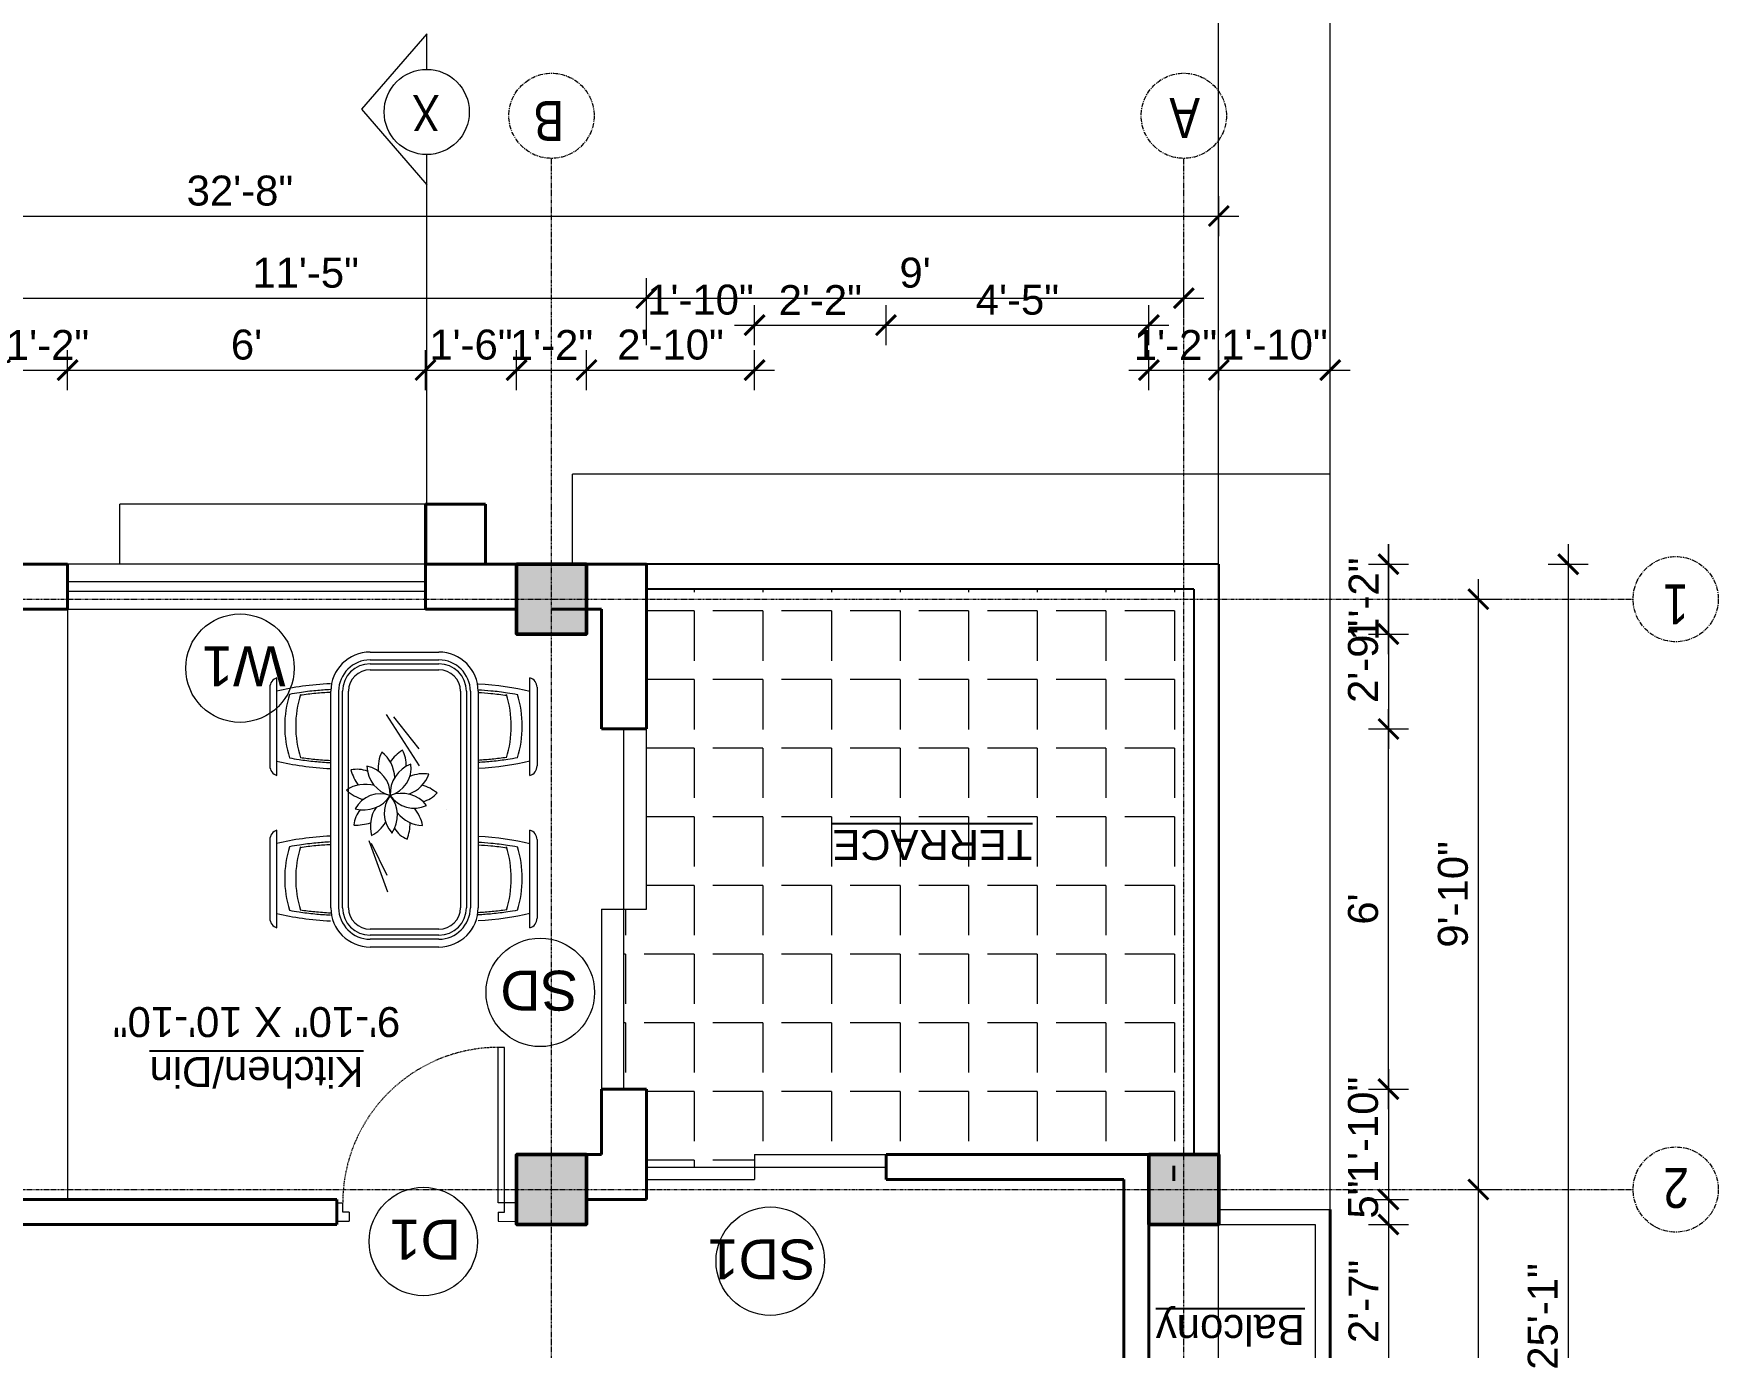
# Model space of a CAD drawing. Header units: inches. Extents: x 136316 to 155547, y -21384 to -17606.
# Drawn here: x 154136.1 to 154473.5, y -18415.9 to -18152.8 of the extents above; entities that cross this region are included whole.
import ezdxf

# ---------------------------------------------------------------- set-up
doc = ezdxf.new("R2010")
doc.units = ezdxf.units.IN
doc.header["$LTSCALE"] = 0.5
doc.header["$MEASUREMENT"] = 0
doc.header["$PDMODE"] = 66
doc.linetypes.add('CENTER', pattern=[2, 1.25, -0.25, 0.25, -0.25])
doc.linetypes.add('HIDDEN', pattern=[0.375, 0.25, -0.125])
for name, color, linetype, lineweight in [('Annotate-Lite.w', 177, 'Continuous', 9), ('Annotations-Bold.w', 177, 'Continuous', 13), ('C-COLUMN', 1, 'Continuous', 50), ('DIM 1-100', 4, 'Continuous', 13), ('Door-Window.w', 4, 'Continuous', 15), ('F-FURNITURE', 30, 'Continuous', 13), ('HACTH', 253, 'Continuous', 9), ('PARAPET', 50, 'Continuous', 13), ('TEXT', 220, 'Continuous', 9), ('wall', 1, 'Continuous', 40), ('wall light', 6, 'Continuous', 25), ('window', 4, 'Continuous', 13)]:
    doc.layers.add(name, color=color, linetype=linetype, lineweight=lineweight)
doc.styles.add('ARAIL', font='ARIALN.TTF')
doc.styles.add('arial.', font='arial.ttf')
doc.styles.add('gaurav', font='arial.ttf')
doc.styles.get("Standard").update_dxf_attribs({"font": 'arial.ttf'})
doc.dimstyles.new('1 by 96', dxfattribs={"dimtxt": 6, "dimasz": 4, "dimexe": 4, "dimexo": 4, "dimgap": 2, "dimtad": 1, "dimdec": 0, "dimzin": 0, "dimdsep": 46, "dimlunit": 4, "dimtxsty": 'Standard', "dimblk": 'ARCHTICK', "dimcen": 0, "dimdle": 4, "dimadec": 0, "dimazin": 0, "dimtfac": 1, "dimtdec": 0, "dimtix": 1, "dimtofl": 0, "dimtmove": 1, "dimatfit": 3, "dimldrblk": 'ARCHTICK', "dimfxl": 4, "dimfxlon": 1, "dimtolj": 1, "dimtzin": 0, "dimlwd": -1, "dimlwe": -1, "dimarcsym": 0})

# ---------------------------------------------------------------- blocks, each defined once
blk = doc.blocks.new('_ArchTick')
at = {"color": 0, "linetype": 'ByBlock', "const_width": 0.15}
blk.add_lwpolyline([(-0.5, -0.5), (0.5, 0.5)], dxfattribs=at)
blk = doc.blocks.new('*D794')
at = {"layer": 'Defpoints', "color": 0, "transparency": 16777216}
for p in [(154246.83, -18259.04), (154407.48, -18259.04), (154246.83, -18273.04)]:
    blk.add_point(p, dxfattribs=at)
at = {"layer": 'DIM 1-100', "color": 0, "transparency": 16777216}
for p, q in [((154407.48, -18277.04), (154407.48, -18255.04)), ((154403.48, -18259.04), (154411.48, -18259.04)), ((154403.48, -18273.04), (154411.48, -18273.04))]:
    blk.add_line(p, q, dxfattribs=at)
at = {"layer": 'DIM 1-100', "color": 0, "transparency": 16777216, "xscale": 4, "yscale": 4, "zscale": 4}
for p, rotation in [((154407.48, -18259.04), 90), ((154407.48, -18273.04), 270)]:
    blk.add_blockref('_ArchTick', p, dxfattribs=dict(at, rotation=rotation))
at = {"layer": 'DIM 1-100', "color": 0, "transparency": 16777216, "insert": (154402.51, -18266.04), "char_height": 6, "attachment_point": 5, "rotation": 90}
blk.add_mtext('\\A1;1\'-2"', dxfattribs=at)
blk = doc.blocks.new('*D795')
at = {"layer": 'Defpoints', "color": 0, "transparency": 16777216}
for p in [(154239.83, -18266.04), (154425.48, -18266.04), (154373.48, -18384.27)]:
    blk.add_point(p, dxfattribs=at)
at = {"layer": 'DIM 1-100', "color": 0, "transparency": 16777216}
for p, q in [((154425.48, -18388.27), (154425.48, -18262.04)), ((154421.48, -18266.04), (154429.48, -18266.04)), ((154421.48, -18384.27), (154429.48, -18384.27))]:
    blk.add_line(p, q, dxfattribs=at)
at = {"layer": 'DIM 1-100', "color": 0, "transparency": 16777216, "xscale": 4, "yscale": 4, "zscale": 4}
for p, rotation in [((154425.48, -18266.04), 90), ((154425.48, -18384.27), 270)]:
    blk.add_blockref('_ArchTick', p, dxfattribs=dict(at, rotation=rotation))
at = {"layer": 'DIM 1-100', "color": 0, "transparency": 16777216, "insert": (154420.41, -18325.16), "char_height": 6, "attachment_point": 5, "rotation": 90}
blk.add_mtext('\\A1;9\'-10"', dxfattribs=at)
blk = doc.blocks.new('*D796')
at = {"layer": 'Defpoints', "color": 0, "transparency": 16777216}
for p in [(154373.48, -18259.04), (154373.48, -18560.34), (154443.48, -18560.34)]:
    blk.add_point(p, dxfattribs=at)
at = {"layer": 'DIM 1-100', "color": 0, "transparency": 16777216}
for p, q in [((154443.48, -18255.04), (154443.48, -18564.34)), ((154439.48, -18259.04), (154447.48, -18259.04)), ((154439.48, -18560.34), (154447.48, -18560.34))]:
    blk.add_line(p, q, dxfattribs=at)
at = {"layer": 'DIM 1-100', "color": 0, "transparency": 16777216, "xscale": 4, "yscale": 4, "zscale": 4}
for p, rotation in [((154443.48, -18259.04), 90), ((154443.48, -18560.34), 270)]:
    blk.add_blockref('_ArchTick', p, dxfattribs=dict(at, rotation=rotation))
at = {"layer": 'DIM 1-100', "color": 0, "transparency": 16777216, "insert": (154438.41, -18409.69), "char_height": 6, "attachment_point": 5, "rotation": 90}
blk.add_mtext('\\A1;25\'-1"', dxfattribs=at)
blk = doc.blocks.new('*D797')
at = {"layer": 'Defpoints', "color": 0, "transparency": 16777216}
for p in [(154246.83, -18259.04), (154258.83, -18292.04), (154407.48, -18292.04)]:
    blk.add_point(p, dxfattribs=at)
at = {"layer": 'DIM 1-100', "color": 0, "transparency": 16777216}
for p, q in [((154407.48, -18255.04), (154407.48, -18296.04)), ((154403.48, -18259.04), (154411.48, -18259.04)), ((154403.48, -18292.04), (154411.48, -18292.04))]:
    blk.add_line(p, q, dxfattribs=at)
at = {"layer": 'DIM 1-100', "color": 0, "transparency": 16777216, "xscale": 4, "yscale": 4, "zscale": 4}
for p, rotation in [((154407.48, -18259.04), 90), ((154407.48, -18292.04), 270)]:
    blk.add_blockref('_ArchTick', p, dxfattribs=dict(at, rotation=rotation))
at = {"layer": 'DIM 1-100', "color": 0, "transparency": 16777216, "insert": (154402.41, -18278.49), "char_height": 6, "attachment_point": 5, "rotation": 90}
blk.add_mtext('\\A1;2\'-9"', dxfattribs=at)
blk = doc.blocks.new('*D798')
at = {"layer": 'Defpoints', "color": 0, "transparency": 16777216}
for p in [(154258.83, -18364.16), (154246.83, -18386.27), (154407.48, -18386.27)]:
    blk.add_point(p, dxfattribs=at)
at = {"layer": 'DIM 1-100', "color": 0, "transparency": 16777216}
for p, q in [((154407.48, -18360.16), (154407.48, -18390.27)), ((154403.48, -18364.16), (154411.48, -18364.16)), ((154403.48, -18386.27), (154411.48, -18386.27))]:
    blk.add_line(p, q, dxfattribs=at)
at = {"layer": 'DIM 1-100', "color": 0, "transparency": 16777216, "xscale": 4, "yscale": 4, "zscale": 4}
for p, rotation in [((154407.48, -18364.16), 90), ((154407.48, -18386.27), 270)]:
    blk.add_blockref('_ArchTick', p, dxfattribs=dict(at, rotation=rotation))
at = {"layer": 'DIM 1-100', "color": 0, "transparency": 16777216, "insert": (154402.41, -18372.34), "char_height": 6, "attachment_point": 5, "rotation": 90}
blk.add_mtext('\\A1;1\'-10"', dxfattribs=at)
blk = doc.blocks.new('*D847')
at = {"layer": 'Defpoints', "color": 0, "transparency": 16777216}
for p in [(154258.83, -18386.27), (154373.48, -18391.27), (154407.48, -18391.27)]:
    blk.add_point(p, dxfattribs=at)
at = {"layer": 'DIM 1-100', "color": 0, "transparency": 16777216}
for p, q in [((154407.48, -18382.27), (154407.48, -18395.27)), ((154403.48, -18386.27), (154411.48, -18386.27)), ((154403.48, -18391.27), (154411.48, -18391.27))]:
    blk.add_line(p, q, dxfattribs=at)
at = {"layer": 'DIM 1-100', "color": 0, "transparency": 16777216, "xscale": 4, "yscale": 4, "zscale": 4}
for p, rotation in [((154407.48, -18386.27), 90), ((154407.48, -18391.27), 270)]:
    blk.add_blockref('_ArchTick', p, dxfattribs=dict(at, rotation=rotation))
at = {"layer": 'DIM 1-100', "color": 0, "transparency": 16777216, "insert": (154402.43, -18386.27), "char_height": 6, "attachment_point": 5, "rotation": 90}
blk.add_mtext('\\A1;5"', dxfattribs=at)
blk = doc.blocks.new('*D848')
at = {"layer": 'Defpoints', "color": 0, "transparency": 16777216}
for p in [(154373.48, -18391.27), (154354.48, -18422.08), (154407.48, -18422.08)]:
    blk.add_point(p, dxfattribs=at)
at = {"layer": 'DIM 1-100', "color": 0, "transparency": 16777216}
for p, q in [((154407.48, -18387.27), (154407.48, -18426.08)), ((154403.48, -18391.27), (154411.48, -18391.27)), ((154403.48, -18422.08), (154411.48, -18422.08))]:
    blk.add_line(p, q, dxfattribs=at)
at = {"layer": 'DIM 1-100', "color": 0, "transparency": 16777216, "xscale": 4, "yscale": 4, "zscale": 4}
for p, rotation in [((154407.48, -18391.27), 90), ((154407.48, -18422.08), 270)]:
    blk.add_blockref('_ArchTick', p, dxfattribs=dict(at, rotation=rotation))
at = {"layer": 'DIM 1-100', "color": 0, "transparency": 16777216, "insert": (154402.47, -18406.68), "char_height": 6, "attachment_point": 5, "rotation": 90}
blk.add_mtext('\\A1;2\'-7"', dxfattribs=at)
blk = doc.blocks.new('*D852')
at = {"layer": 'Defpoints', "color": 0, "transparency": 16777216}
for p in [(154373.48, -18384.27), (154425.48, -18384.27), (154373.48, -18553.34)]:
    blk.add_point(p, dxfattribs=at)
at = {"layer": 'DIM 1-100', "color": 0, "transparency": 16777216}
for p, q in [((154425.48, -18557.34), (154425.48, -18380.27)), ((154421.48, -18384.27), (154429.48, -18384.27)), ((154421.48, -18553.34), (154429.48, -18553.34))]:
    blk.add_line(p, q, dxfattribs=at)
at = {"layer": 'DIM 1-100', "color": 0, "transparency": 16777216, "xscale": 4, "yscale": 4, "zscale": 4}
for p, rotation in [((154425.48, -18384.27), 90), ((154425.48, -18553.34), 270)]:
    blk.add_blockref('_ArchTick', p, dxfattribs=dict(at, rotation=rotation))
at = {"layer": 'DIM 1-100', "color": 0, "transparency": 16777216, "insert": (154420.47, -18468.81), "char_height": 6, "attachment_point": 5, "rotation": 90}
blk.add_mtext('\\A1;14\'-1"', dxfattribs=at)
blk = doc.blocks.new('*D859')
at = {"layer": 'Defpoints', "color": 0, "transparency": 16777216}
for p in [(154142.88, -18220.16), (154129.33, -18259.04), (154142.88, -18259.04)]:
    blk.add_point(p, dxfattribs=at)
at = {"layer": 'DIM 1-100', "color": 0, "transparency": 16777216}
for p, q in [((154129.33, -18224.16), (154129.33, -18216.16)), ((154142.88, -18224.16), (154142.88, -18216.16)), ((154125.33, -18220.16), (154146.88, -18220.16))]:
    blk.add_line(p, q, dxfattribs=at)
at = {"layer": 'DIM 1-100', "color": 0, "transparency": 16777216, "xscale": 4, "yscale": 4, "zscale": 4, "rotation": 180}
blk.add_blockref('_ArchTick', (154129.33, -18220.16), dxfattribs=at)
at = {"layer": 'DIM 1-100', "color": 0, "transparency": 16777216, "xscale": 4, "yscale": 4, "zscale": 4}
blk.add_blockref('_ArchTick', (154142.88, -18220.16), dxfattribs=at)
at = {"layer": 'DIM 1-100', "color": 0, "transparency": 16777216, "insert": (154138.88, -18215.15), "char_height": 6, "attachment_point": 5}
blk.add_mtext('\\A1;1\'-2"', dxfattribs=at)
blk = doc.blocks.new('*D860')
at = {"layer": 'Defpoints', "color": 0, "transparency": 16777216}
for p in [(154214.58, -18220.16), (154142.88, -18259.04), (154214.58, -18259.04)]:
    blk.add_point(p, dxfattribs=at)
at = {"layer": 'DIM 1-100', "color": 0, "transparency": 16777216}
for p, q in [((154142.88, -18224.16), (154142.88, -18216.16)), ((154214.58, -18224.16), (154214.58, -18216.16)), ((154138.88, -18220.16), (154218.58, -18220.16))]:
    blk.add_line(p, q, dxfattribs=at)
at = {"layer": 'DIM 1-100', "color": 0, "transparency": 16777216, "xscale": 4, "yscale": 4, "zscale": 4, "rotation": 180}
blk.add_blockref('_ArchTick', (154142.88, -18220.16), dxfattribs=at)
at = {"layer": 'DIM 1-100', "color": 0, "transparency": 16777216, "xscale": 4, "yscale": 4, "zscale": 4}
blk.add_blockref('_ArchTick', (154214.58, -18220.16), dxfattribs=at)
at = {"layer": 'DIM 1-100', "color": 0, "transparency": 16777216, "insert": (154178.73, -18215.1), "char_height": 6, "attachment_point": 5}
blk.add_mtext("\\A1;6'", dxfattribs=at)
blk = doc.blocks.new('*D861')
at = {"layer": 'Defpoints', "color": 0, "transparency": 16777216}
for p in [(154232.83, -18220.16), (154214.58, -18259.04), (154232.83, -18259.04)]:
    blk.add_point(p, dxfattribs=at)
at = {"layer": 'DIM 1-100', "color": 0, "transparency": 16777216}
for p, q in [((154214.58, -18224.16), (154214.58, -18216.16)), ((154232.83, -18224.16), (154232.83, -18216.16)), ((154210.58, -18220.16), (154236.83, -18220.16))]:
    blk.add_line(p, q, dxfattribs=at)
at = {"layer": 'DIM 1-100', "color": 0, "transparency": 16777216, "xscale": 4, "yscale": 4, "zscale": 4, "rotation": 180}
blk.add_blockref('_ArchTick', (154214.58, -18220.16), dxfattribs=at)
at = {"layer": 'DIM 1-100', "color": 0, "transparency": 16777216, "xscale": 4, "yscale": 4, "zscale": 4}
blk.add_blockref('_ArchTick', (154232.83, -18220.16), dxfattribs=at)
at = {"layer": 'DIM 1-100', "color": 0, "transparency": 16777216, "insert": (154223.7, -18215.1), "char_height": 6, "attachment_point": 5}
blk.add_mtext('\\A1;1\'-6"', dxfattribs=at)
blk = doc.blocks.new('*D862')
at = {"layer": 'Defpoints', "color": 0, "transparency": 16777216}
for p in [(154246.83, -18220.16), (154232.83, -18259.04), (154246.83, -18259.04)]:
    blk.add_point(p, dxfattribs=at)
at = {"layer": 'DIM 1-100', "color": 0, "transparency": 16777216}
for p, q in [((154232.83, -18224.16), (154232.83, -18216.16)), ((154246.83, -18224.16), (154246.83, -18216.16)), ((154228.83, -18220.16), (154250.83, -18220.16))]:
    blk.add_line(p, q, dxfattribs=at)
at = {"layer": 'DIM 1-100', "color": 0, "transparency": 16777216, "xscale": 4, "yscale": 4, "zscale": 4, "rotation": 180}
blk.add_blockref('_ArchTick', (154232.83, -18220.16), dxfattribs=at)
at = {"layer": 'DIM 1-100', "color": 0, "transparency": 16777216, "xscale": 4, "yscale": 4, "zscale": 4}
blk.add_blockref('_ArchTick', (154246.83, -18220.16), dxfattribs=at)
at = {"layer": 'DIM 1-100', "color": 0, "transparency": 16777216, "insert": (154239.83, -18215.15), "char_height": 6, "attachment_point": 5}
blk.add_mtext('\\A1;1\'-2"', dxfattribs=at)
blk = doc.blocks.new('*D863')
at = {"layer": 'Defpoints', "color": 0, "transparency": 16777216}
for p in [(154280.5, -18220.16), (154246.83, -18259.04), (154280.5, -18377.27)]:
    blk.add_point(p, dxfattribs=at)
at = {"layer": 'window', "color": 0, "transparency": 16777216}
for p, q in [((154246.83, -18224.16), (154246.83, -18216.16)), ((154280.5, -18224.16), (154280.5, -18216.16)), ((154242.83, -18220.16), (154284.5, -18220.16))]:
    blk.add_line(p, q, dxfattribs=at)
at = {"layer": 'window', "color": 0, "transparency": 16777216, "xscale": 4, "yscale": 4, "zscale": 4, "rotation": 180}
blk.add_blockref('_ArchTick', (154246.83, -18220.16), dxfattribs=at)
at = {"layer": 'window', "color": 0, "transparency": 16777216, "xscale": 4, "yscale": 4, "zscale": 4}
blk.add_blockref('_ArchTick', (154280.5, -18220.16), dxfattribs=at)
at = {"layer": 'window', "color": 0, "transparency": 16777216, "insert": (154263.67, -18215.1), "char_height": 6, "attachment_point": 5}
blk.add_mtext('\\A1;2\'-10"', dxfattribs=at)
blk = doc.blocks.new('*D864')
at = {"layer": 'Defpoints', "color": 0, "transparency": 16777216}
for p in [(154258.83, -18211.16), (154258.83, -18377.27), (154280.5, -18377.27)]:
    blk.add_point(p, dxfattribs=at)
at = {"layer": 'window', "color": 0, "transparency": 16777216}
for p, q in [((154258.83, -18215.16), (154258.83, -18207.16)), ((154280.5, -18215.16), (154280.5, -18207.16))]:
    blk.add_line(p, q, dxfattribs=at)
at = {"layer": 'window', "color": 0, "transparency": 16777216, "insert": (154269.67, -18206.1), "char_height": 6, "attachment_point": 5}
blk.add_mtext('\\A1;1\'-10"', dxfattribs=at)
blk = doc.blocks.new('*D865')
at = {"layer": 'Defpoints', "color": 0, "transparency": 16777216}
for p in [(154306.83, -18211.16), (154280.5, -18377.27), (154306.83, -18377.27)]:
    blk.add_point(p, dxfattribs=at)
at = {"layer": 'DIM 1-100', "color": 0, "transparency": 16777216}
for p, q in [((154280.5, -18215.16), (154280.5, -18207.16)), ((154306.83, -18215.16), (154306.83, -18207.16)), ((154276.5, -18211.16), (154310.83, -18211.16))]:
    blk.add_line(p, q, dxfattribs=at)
at = {"layer": 'DIM 1-100', "color": 0, "transparency": 16777216, "xscale": 4, "yscale": 4, "zscale": 4, "rotation": 180}
blk.add_blockref('_ArchTick', (154280.5, -18211.16), dxfattribs=at)
at = {"layer": 'DIM 1-100', "color": 0, "transparency": 16777216, "xscale": 4, "yscale": 4, "zscale": 4}
blk.add_blockref('_ArchTick', (154306.83, -18211.16), dxfattribs=at)
at = {"layer": 'DIM 1-100', "color": 0, "transparency": 16777216, "insert": (154293.67, -18206.15), "char_height": 6, "attachment_point": 5}
blk.add_mtext('\\A1;2\'-2"', dxfattribs=at)
blk = doc.blocks.new('*D866')
at = {"layer": 'Defpoints', "color": 0, "transparency": 16777216}
for p in [(154359.48, -18211.16), (154306.83, -18377.27), (154359.48, -18377.27)]:
    blk.add_point(p, dxfattribs=at)
at = {"layer": 'DIM 1-100', "color": 0, "transparency": 16777216}
for p, q in [((154306.83, -18215.16), (154306.83, -18207.16)), ((154359.48, -18215.16), (154359.48, -18207.16)), ((154302.83, -18211.16), (154363.48, -18211.16))]:
    blk.add_line(p, q, dxfattribs=at)
at = {"layer": 'DIM 1-100', "color": 0, "transparency": 16777216, "xscale": 4, "yscale": 4, "zscale": 4, "rotation": 180}
blk.add_blockref('_ArchTick', (154306.83, -18211.16), dxfattribs=at)
at = {"layer": 'DIM 1-100', "color": 0, "transparency": 16777216, "xscale": 4, "yscale": 4, "zscale": 4}
blk.add_blockref('_ArchTick', (154359.48, -18211.16), dxfattribs=at)
at = {"layer": 'DIM 1-100', "color": 0, "transparency": 16777216, "insert": (154333.15, -18206.11), "char_height": 6, "attachment_point": 5}
blk.add_mtext('\\A1;4\'-5"', dxfattribs=at)
blk = doc.blocks.new('*D867')
at = {"layer": 'Defpoints', "color": 0, "transparency": 16777216}
for p in [(154373.48, -18220.16), (154359.48, -18377.27), (154373.48, -18377.27)]:
    blk.add_point(p, dxfattribs=at)
at = {"layer": 'DIM 1-100', "color": 0, "transparency": 16777216}
for p, q in [((154359.48, -18224.16), (154359.48, -18216.16)), ((154373.48, -18224.16), (154373.48, -18216.16)), ((154355.48, -18220.16), (154377.48, -18220.16))]:
    blk.add_line(p, q, dxfattribs=at)
at = {"layer": 'DIM 1-100', "color": 0, "transparency": 16777216, "xscale": 4, "yscale": 4, "zscale": 4, "rotation": 180}
blk.add_blockref('_ArchTick', (154359.48, -18220.16), dxfattribs=at)
at = {"layer": 'DIM 1-100', "color": 0, "transparency": 16777216, "xscale": 4, "yscale": 4, "zscale": 4}
blk.add_blockref('_ArchTick', (154373.48, -18220.16), dxfattribs=at)
at = {"layer": 'DIM 1-100', "color": 0, "transparency": 16777216, "insert": (154364.82, -18215.15), "char_height": 6, "attachment_point": 5}
blk.add_mtext('\\A1;1\'-2"', dxfattribs=at)
blk = doc.blocks.new('*D868')
at = {"layer": 'Defpoints', "color": 0, "transparency": 16777216}
for p in [(154395.81, -18220.16), (154373.48, -18377.27), (154395.81, -18388.27)]:
    blk.add_point(p, dxfattribs=at)
at = {"layer": 'DIM 1-100', "color": 0, "transparency": 16777216}
for p, q in [((154373.48, -18224.16), (154373.48, -18216.16)), ((154395.81, -18224.16), (154395.81, -18216.16)), ((154369.48, -18220.16), (154399.81, -18220.16))]:
    blk.add_line(p, q, dxfattribs=at)
at = {"layer": 'DIM 1-100', "color": 0, "transparency": 16777216, "xscale": 4, "yscale": 4, "zscale": 4, "rotation": 180}
blk.add_blockref('_ArchTick', (154373.48, -18220.16), dxfattribs=at)
at = {"layer": 'DIM 1-100', "color": 0, "transparency": 16777216, "xscale": 4, "yscale": 4, "zscale": 4}
blk.add_blockref('_ArchTick', (154395.81, -18220.16), dxfattribs=at)
at = {"layer": 'DIM 1-100', "color": 0, "transparency": 16777216, "insert": (154384.64, -18215.1), "char_height": 6, "attachment_point": 5}
blk.add_mtext('\\A1;1\'-10"', dxfattribs=at)
blk = doc.blocks.new('*D870')
at = {"layer": 'Defpoints', "color": 0, "transparency": 16777216}
for p in [(154258.83, -18205.76), (154122.33, -18259.04), (154258.83, -18259.04)]:
    blk.add_point(p, dxfattribs=at)
at = {"layer": 'DIM 1-100', "color": 0, "transparency": 16777216}
for p, q in [((154122.33, -18209.76), (154122.33, -18201.76)), ((154258.83, -18209.76), (154258.83, -18201.76)), ((154118.33, -18205.76), (154262.83, -18205.76))]:
    blk.add_line(p, q, dxfattribs=at)
at = {"layer": 'DIM 1-100', "color": 0, "transparency": 16777216, "xscale": 4, "yscale": 4, "zscale": 4, "rotation": 180}
blk.add_blockref('_ArchTick', (154122.33, -18205.76), dxfattribs=at)
at = {"layer": 'DIM 1-100', "color": 0, "transparency": 16777216, "xscale": 4, "yscale": 4, "zscale": 4}
blk.add_blockref('_ArchTick', (154258.83, -18205.76), dxfattribs=at)
at = {"layer": 'DIM 1-100', "color": 0, "transparency": 16777216, "insert": (154190.58, -18200.7), "char_height": 6, "attachment_point": 5}
blk.add_mtext('\\A1;11\'-5"', dxfattribs=at)
blk = doc.blocks.new('*D871')
at = {"layer": 'Defpoints', "color": 0, "transparency": 16777216}
for p in [(154366.48, -18205.76), (154258.83, -18259.04), (154366.48, -18377.27)]:
    blk.add_point(p, dxfattribs=at)
at = {"layer": 'DIM 1-100', "color": 0, "transparency": 16777216}
for p, q in [((154258.83, -18209.76), (154258.83, -18201.76)), ((154366.48, -18209.76), (154366.48, -18201.76)), ((154254.83, -18205.76), (154370.48, -18205.76))]:
    blk.add_line(p, q, dxfattribs=at)
at = {"layer": 'DIM 1-100', "color": 0, "transparency": 16777216, "xscale": 4, "yscale": 4, "zscale": 4, "rotation": 180}
blk.add_blockref('_ArchTick', (154258.83, -18205.76), dxfattribs=at)
at = {"layer": 'DIM 1-100', "color": 0, "transparency": 16777216, "xscale": 4, "yscale": 4, "zscale": 4}
blk.add_blockref('_ArchTick', (154366.48, -18205.76), dxfattribs=at)
at = {"layer": 'DIM 1-100', "color": 0, "transparency": 16777216, "insert": (154312.65, -18200.7), "char_height": 6, "attachment_point": 5}
blk.add_mtext("\\A1;9'", dxfattribs=at)
blk = doc.blocks.new('*D800')
at = {"layer": 'Defpoints', "color": 0, "transparency": 16777216}
for p in [(154373.48, -18189.32), (153981.37, -18259.04), (154373.48, -18377.27)]:
    blk.add_point(p, dxfattribs=at)
at = {"layer": 'DIM 1-100', "color": 0, "transparency": 16777216}
for p, q in [((153981.37, -18193.32), (153981.37, -18185.32)), ((154373.48, -18193.32), (154373.48, -18185.32)), ((153977.37, -18189.32), (154377.48, -18189.32))]:
    blk.add_line(p, q, dxfattribs=at)
at = {"layer": 'DIM 1-100', "color": 0, "transparency": 16777216, "xscale": 4, "yscale": 4, "zscale": 4, "rotation": 180}
blk.add_blockref('_ArchTick', (153981.37, -18189.32), dxfattribs=at)
at = {"layer": 'DIM 1-100', "color": 0, "transparency": 16777216, "xscale": 4, "yscale": 4, "zscale": 4}
blk.add_blockref('_ArchTick', (154373.48, -18189.32), dxfattribs=at)
at = {"layer": 'DIM 1-100', "color": 0, "transparency": 16777216, "insert": (154177.42, -18184.26), "char_height": 6, "attachment_point": 5}
blk.add_mtext('\\A1;32\'-8"', dxfattribs=at)
blk = doc.blocks.new('3-0')
at = {"ltscale": 3}
for p, q in [((11063.05, 10097.68), (11065.97, 10099.9)), ((11065.25, 10097.81), (11066.71, 10098.92)), ((11065.97, 10099.9), (11066.71, 10098.92)), ((11063.05, 10097.68), (11064.53, 10095.73)), ((11065.99, 10096.84), (11064.53, 10095.73)), ((11065.99, 10096.84), (11065.25, 10097.81)), ((11085.5, 10074.13), (11110.32, 10092.96)), ((11086.24, 10073.15), (11111.05, 10091.97)), ((11111.05, 10091.97), (11110.32, 10092.96)), ((11084.04, 10073.02), (11082.57, 10071.91)), ((11082.57, 10071.91), (11084.79, 10068.98)), ((11084.04, 10073.02), (11084.78, 10072.04)), ((11084.78, 10072.04), (11086.24, 10073.15)), ((11086.24, 10073.15), (11085.5, 10074.13)), ((11087.72, 10071.2), (11086.24, 10073.15)), ((11084.79, 10068.98), (11087.72, 10071.2))]:
    blk.add_line(p, q, dxfattribs=at)
at = {"layer": 'Door-Window.w', "color": 9, "linetype": 'HIDDEN', "lineweight": 18}
blk.add_arc((11085.5, 10074.13), 31.16, 37.1906, 127.1465, dxfattribs=at)
blk = doc.blocks.new('*D825')
at = {"layer": 'Defpoints', "color": 0, "transparency": 16777216}
for p in [(154258.83, -18292.04), (154407.48, -18292.04), (154258.83, -18364.16)]:
    blk.add_point(p, dxfattribs=at)
at = {"layer": 'DIM 1-100', "color": 0, "transparency": 16777216}
for p, q in [((154407.48, -18368.16), (154407.48, -18288.04)), ((154403.48, -18292.04), (154411.48, -18292.04)), ((154403.48, -18364.16), (154411.48, -18364.16))]:
    blk.add_line(p, q, dxfattribs=at)
at = {"layer": 'DIM 1-100', "color": 0, "transparency": 16777216, "xscale": 4, "yscale": 4, "zscale": 4}
for p, rotation in [((154407.48, -18292.04), 90), ((154407.48, -18364.16), 270)]:
    blk.add_blockref('_ArchTick', p, dxfattribs=dict(at, rotation=rotation))
at = {"layer": 'DIM 1-100', "color": 0, "transparency": 16777216, "insert": (154402.41, -18328.1), "char_height": 6, "attachment_point": 5, "rotation": 90}
blk.add_mtext("\\A1;6'", dxfattribs=at)

msp = doc.modelspace()

# ---------------------------------------------------------------- hatches: boundary and pattern name
at = {"layer": 'C-COLUMN'}
h = msp.add_hatch(color=256, dxfattribs=at)
h.dxf.hatch_style = 1
h.paths.add_polyline_path([(154232.83, -18273.04), (154246.83, -18273.04), (154246.83, -18259.04), (154232.83, -18259.04)])
h = msp.add_hatch(color=256, dxfattribs=at)
h.dxf.hatch_style = 1
h.paths.add_polyline_path([(154232.83, -18391.27), (154246.83, -18391.27), (154246.83, -18377.27), (154232.83, -18377.27)])
h = msp.add_hatch(color=256, dxfattribs=at)
h.dxf.hatch_style = 1
h.paths.add_polyline_path([(154359.48, -18391.27), (154373.48, -18391.27), (154373.48, -18377.27), (154359.48, -18377.27)])
at = {"layer": 'HACTH'}
h = msp.add_hatch(dxfattribs=at)
h.set_pattern_fill('ANGLE', color=256, scale=50, angle=180)
h.set_pattern_definition([(180, (134564.625, -167579.619), (-5e-15, -13.75), [10, -3.75]), (270, (134564.625, -167579.619), (13.75, -6e-15), [10, -3.75])])
h.paths.add_polyline_path([(154258.83, -18328.1), (154254.33, -18328.1), (154254.33, -18364.16), (154258.83, -18364.16), (154258.83, -18379.77), (154280.5, -18379.77), (154280.5, -18377.27), (154306.83, -18377.27), (154359.48, -18377.27), (154368.48, -18377.27), (154368.48, -18264.04), (154258.83, -18264.04), (154258.83, -18292.04)])
h.paths.add_polyline_path([(154337.53, -18309.49), (154294.48, -18309.49), (154294.48, -18321.85), (154337.53, -18321.85)], flags=24)

# ---------------------------------------------------------------- linework, layer by layer
at = {"layer": 'Annotate-Lite.w'}
for p in [(154373.4, -19752.86), (154395.81, -19183.51)]:
    msp.add_xline(p, (0, 1), dxfattribs=at)
at = {"layer": 'Annotate-Lite.w', "ltscale": 0.005}
for centre in [(154177.43, -18279.86), (154237.57, -18344.79), (154214.16, -18394.68), (154283.64, -18398.62)]:
    msp.add_circle(centre, 10.86, dxfattribs=at)
at = {"layer": 'Annotations-Bold.w', "linetype": 'CENTER', "ltscale": 0.3}
for p, q in [((154239.83, -18624.52), (154239.83, -18177.77)), ((154366.48, -18624.52), (154366.48, -18177.77)), ((153896.26, -18266.04), (154456.48, -18266.04)), ((153896.26, -18384.27), (154456.48, -18384.27))]:
    msp.add_line(p, q, dxfattribs=at)
at = {"layer": 'Annotations-Bold.w', "linetype": 'CENTER', "ltscale": 1.5}
for centre in [(154239.83, -18169.24), (154366.48, -18169.24), (154465.01, -18266.04), (154465.01, -18384.27)]:
    msp.add_circle(centre, 8.53, dxfattribs=at)
at = {"layer": 'C-COLUMN'}
for points in [[(154246.83, -18259.04), (154232.83, -18259.04), (154232.83, -18273.04), (154246.83, -18273.04)], [(154246.83, -18377.27), (154232.83, -18377.27), (154232.83, -18391.27), (154246.83, -18391.27)], [(154373.48, -18377.27), (154359.48, -18377.27), (154359.48, -18391.27), (154373.48, -18391.27)]]:
    msp.add_lwpolyline(points, close=True, dxfattribs=at)
at = {"layer": 'F-FURNITURE'}
for p, q in [((154142.88, -18268.04), (154142.88, -18386.27)), ((154203.49, -18276.63), (154217.27, -18276.63)), ((154203.49, -18278.2), (154217.27, -18278.2)), ((154203.49, -18278.99), (154217.27, -18278.99)), ((154184.83, -18301.33), (154184.83, -18281.8)), ((154203.49, -18280.17), (154217.27, -18280.17)), ((154235.51, -18301.33), (154235.51, -18281.8)), ((154183.41, -18283.69), (154183.41, -18299.44)), ((154195.62, -18327.83), (154195.62, -18284.5)), ((154197.2, -18327.83), (154197.2, -18284.5)), ((154197.98, -18327.83), (154197.98, -18284.5)), ((154199.16, -18327.83), (154199.16, -18284.5)), ((154221.6, -18284.5), (154221.6, -18327.83)), ((154222.79, -18284.5), (154222.79, -18327.83)), ((154223.57, -18284.5), (154223.57, -18327.83)), ((154225.15, -18284.5), (154225.15, -18327.83)), ((154236.93, -18283.69), (154236.93, -18299.44)), ((154206.74, -18289.12), (154213.34, -18299.39)), ((154208.16, -18289.6), (154213.22, -18296.01)), ((154201.63, -18308.13), (154201.63, -18308.07)), ((154218.78, -18308.13), (154218.78, -18308.07)), ((154184.83, -18331.84), (154184.83, -18312.31)), ((154235.51, -18331.84), (154235.51, -18312.31)), ((154183.41, -18314.2), (154183.41, -18329.95)), ((154203.22, -18314.4), (154206.95, -18324.67)), ((154203.73, -18314.89), (154206.83, -18321.29)), ((154236.93, -18314.2), (154236.93, -18329.95)), ((154217.27, -18332.16), (154203.49, -18332.16)), ((154217.27, -18333.34), (154203.49, -18333.34)), ((154217.27, -18334.13), (154203.49, -18334.13)), ((154217.27, -18335.7), (154203.49, -18335.7))]:
    msp.add_line(p, q, dxfattribs=at)
for centre, radius, start, end in [((154203.49, -18284.5), 7.87, 90, 180), ((154203.49, -18284.5), 6.3, 90, 180), ((154203.49, -18284.5), 5.51, 90, 180), ((154217.27, -18284.5), 7.87, 0, 90), ((154217.27, -18284.5), 6.3, 0, 90), ((154217.27, -18284.5), 5.51, 0, 90), ((154185.38, -18283.69), 1.97, 106.1914, 180), ((154203.49, -18284.5), 4.33, 90, 180), ((154217.27, -18284.5), 4.33, 0, 90), ((154234.96, -18283.69), 1.97, 0, 73.8086), ((154207.76, -18291.47), 21.38, 162.7033, 197.2967), ((154209.96, -18291.47), 21.38, 162.7033, 197.2967), ((154210.38, -18291.47), 21.38, 342.7033, 17.2967), ((154212.58, -18291.47), 21.38, 342.7033, 17.2967), ((154185.38, -18299.44), 1.97, 180, 253.8086), ((154234.96, -18299.44), 1.97, 286.1914, 0), ((154185.38, -18314.2), 1.97, 106.1914, 180), ((154234.96, -18314.2), 1.97, 0, 73.8086), ((154207.76, -18321.98), 21.38, 162.7033, 197.2967), ((154209.96, -18321.98), 21.38, 162.7033, 197.2967), ((154210.38, -18321.98), 21.38, 342.7033, 17.2967), ((154212.58, -18321.98), 21.38, 342.7033, 17.2967), ((154203.49, -18327.83), 7.87, 180, 270), ((154203.49, -18327.83), 6.3, 180, 270), ((154203.49, -18327.83), 5.51, 180, 270), ((154203.49, -18327.83), 4.33, 180, 270), ((154217.27, -18327.83), 7.87, 270, 0), ((154217.27, -18327.83), 6.3, 270, 0), ((154217.27, -18327.83), 5.51, 270, 0), ((154217.27, -18327.83), 4.33, 270, 0), ((154185.38, -18329.95), 1.97, 180, 253.8086), ((154234.96, -18329.95), 1.97, 286.1914, 0)]:
    msp.add_arc(centre, radius, start, end, dxfattribs=at)
at = {"layer": 'F-FURNITURE', "linetype": 'ByBlock'}
for centre, radius, start, end in [((154212.48, -18299.88), 7.38, 154.1301, 184.4931), ((154201.61, -18301.99), 6.81, 2.1324, 51.6013), ((154214.98, -18303.97), 9.18, 123.2105, 144.3514), ((154213.79, -18304.97), 6.27, 109.7761, 183.5159), ((154205.93, -18299.79), 5.78, 286.0447, 7.2473), ((154205.02, -18299.17), 5.72, 356.5086, 30.2476), ((154200.87, -18305.83), 5.72, 68.5086, 102.2476), ((154208.51, -18297.84), 9.18, 195.2105, 216.3514), ((154201.75, -18305.16), 5.78, 358.0447, 79.2473), ((154209.1, -18299.28), 6.27, 181.7761, 255.5159), ((154208.9, -18298.69), 6.81, 290.1324, 339.6013), ((154214.27, -18308.37), 7.38, 82.1301, 112.4931), ((154202.5, -18309.94), 6.81, 74.1324, 123.6013), ((154203.85, -18298.95), 7.38, 226.1301, 256.4931), ((154205.56, -18310.79), 5.78, 70.0447, 151.2473), ((154202.24, -18301.98), 6.27, 253.7761, 327.5159), ((154212.09, -18308.91), 5.78, 142.0447, 223.2473), ((154209.83, -18311.19), 6.27, 37.7761, 111.5159), ((154212.32, -18302.11), 5.78, 214.0447, 295.2473), ((154202.69, -18309.35), 6.27, 325.7761, 39.5159), ((154211.15, -18312.01), 9.18, 51.2105, 72.3514), ((154212.64, -18301.05), 5.72, 284.5086, 318.2476), ((154205.93, -18311.84), 5.72, 140.5086, 174.2476), ((154210.34, -18311.55), 6.81, 146.1324, 195.6013), ((154214.29, -18304.59), 6.81, 218.1324, 267.6013), ((154206.74, -18312.69), 7.38, 10.1301, 40.4932), ((154200.69, -18302.1), 9.18, 267.2105, 288.3514), ((154200.31, -18306.87), 7.38, 298.1301, 328.4931), ((154213.2, -18308.88), 5.72, 212.5086, 246.2476), ((154202.32, -18310.86), 9.18, 339.2105, 0.3514)]:
    msp.add_arc(centre, radius, start, end, dxfattribs=at)
at = {"layer": 'F-FURNITURE'}
for centre, start_param, end_param in [((154199.14, -18291.47), 7.99879, 8.466844), ((154199.14, -18291.47), 4.099527, 4.56758), ((154199.14, -18321.98), 7.99879, 8.466844), ((154199.14, -18321.98), 4.099527, 4.56758)]:
    msp.add_ellipse(centre, major_axis=(24.87, 0), ratio=0.345133, start_param=start_param, end_param=end_param, dxfattribs=at)
at = {"layer": 'F-FURNITURE', "extrusion": (0, 0, -1)}
for centre, start_param, end_param in [((154221.2, -18291.47), 1.730141, 2.183659), ((154221.2, -18291.47), 4.099527, 4.553045), ((154221.2, -18321.98), 1.730141, 2.183659), ((154221.2, -18321.98), 4.099527, 4.553045)]:
    msp.add_ellipse(centre, major_axis=(-24.87, 0), ratio=0.345133, start_param=start_param, end_param=end_param, dxfattribs=at)
at = {"layer": 'F-FURNITURE'}
for points, knots in [([(154195.55, -18284.15), (154194.57, -18284.2), (154193.6, -18284.28), (154191.52, -18284.47), (154190.41, -18284.61), (154188.66, -18284.87), (154188, -18284.99), (154187.35, -18285.11)], [8.0012444, 8.0012444, 8.0012444, 8.0012444, 8.1227425, 8.1227425, 8.2664644, 8.2664644, 8.3579144, 8.3579144, 8.3579144, 8.3579144]), ([(154195.55, -18284.71), (154194.57, -18284.76), (154193.6, -18284.83), (154191.57, -18285.02), (154190.52, -18285.15), (154189.49, -18285.3)], [8.0012444, 8.0012444, 8.0012444, 8.0012444, 8.1227425, 8.1227425, 8.2598231, 8.2598231, 8.2598231, 8.2598231]), ([(154225.15, -18284.17), (154226.01, -18284.22), (154226.86, -18284.29), (154228.82, -18284.47), (154229.93, -18284.61), (154231.68, -18284.87), (154232.34, -18284.99), (154232.99, -18285.11)], [8.0160361, 8.0160361, 8.0160361, 8.0160361, 8.1227425, 8.1227425, 8.2664644, 8.2664644, 8.3579144, 8.3579144, 8.3579144, 8.3579144]), ([(154225.15, -18284.72), (154226.01, -18284.77), (154226.86, -18284.84), (154228.77, -18285.02), (154229.82, -18285.15), (154230.85, -18285.3)], [8.0160361, 8.0160361, 8.0160361, 8.0160361, 8.1227425, 8.1227425, 8.2598231, 8.2598231, 8.2598231, 8.2598231]), ([(154187.35, -18297.82), (154187.97, -18297.94), (154188.61, -18298.05), (154190.28, -18298.3), (154191.33, -18298.44), (154193.43, -18298.64), (154194.49, -18298.72), (154195.55, -18298.78)], [4.2084563, 4.2084563, 4.2084563, 4.2084563, 4.2962292, 4.2962292, 4.433179, 4.433179, 4.5651263, 4.5651263, 4.5651263, 4.5651263]), ([(154189.53, -18297.75), (154190.46, -18297.89), (154191.42, -18298), (154193.43, -18298.2), (154194.49, -18298.28), (154195.55, -18298.34)], [4.3081151, 4.3081151, 4.3081151, 4.3081151, 4.433179, 4.433179, 4.5651263, 4.5651263, 4.5651263, 4.5651263]), ([(154230.81, -18297.75), (154229.88, -18297.89), (154228.92, -18298), (154227.02, -18298.19), (154226.09, -18298.26), (154225.15, -18298.32)], [4.3081151, 4.3081151, 4.3081151, 4.3081151, 4.433179, 4.433179, 4.5503345, 4.5503345, 4.5503345, 4.5503345]), ([(154232.99, -18297.82), (154232.37, -18297.94), (154231.73, -18298.05), (154230.06, -18298.3), (154229.01, -18298.44), (154227.02, -18298.63), (154226.09, -18298.7), (154225.15, -18298.76)], [4.2084563, 4.2084563, 4.2084563, 4.2084563, 4.2962292, 4.2962292, 4.433179, 4.433179, 4.5503345, 4.5503345, 4.5503345, 4.5503345]), ([(154195.55, -18314.67), (154194.57, -18314.72), (154193.6, -18314.79), (154191.52, -18314.99), (154190.41, -18315.12), (154188.66, -18315.39), (154188, -18315.5), (154187.35, -18315.62)], [8.0012444, 8.0012444, 8.0012444, 8.0012444, 8.1227425, 8.1227425, 8.2664644, 8.2664644, 8.3579144, 8.3579144, 8.3579144, 8.3579144]), ([(154195.55, -18315.22), (154194.57, -18315.27), (154193.6, -18315.34), (154191.57, -18315.53), (154190.52, -18315.66), (154189.49, -18315.81)], [8.0012444, 8.0012444, 8.0012444, 8.0012444, 8.1227425, 8.1227425, 8.2598231, 8.2598231, 8.2598231, 8.2598231]), ([(154225.15, -18314.69), (154226.01, -18314.74), (154226.86, -18314.8), (154228.82, -18314.99), (154229.93, -18315.12), (154231.68, -18315.39), (154232.34, -18315.5), (154232.99, -18315.62)], [8.0160361, 8.0160361, 8.0160361, 8.0160361, 8.1227425, 8.1227425, 8.2664644, 8.2664644, 8.3579144, 8.3579144, 8.3579144, 8.3579144]), ([(154225.15, -18315.24), (154226.01, -18315.29), (154226.86, -18315.35), (154228.77, -18315.53), (154229.82, -18315.66), (154230.85, -18315.81)], [8.0160361, 8.0160361, 8.0160361, 8.0160361, 8.1227425, 8.1227425, 8.2598231, 8.2598231, 8.2598231, 8.2598231]), ([(154187.35, -18328.34), (154187.97, -18328.46), (154188.61, -18328.56), (154190.28, -18328.82), (154191.33, -18328.95), (154193.43, -18329.16), (154194.49, -18329.24), (154195.55, -18329.29)], [4.2084563, 4.2084563, 4.2084563, 4.2084563, 4.2962292, 4.2962292, 4.433179, 4.433179, 4.5651263, 4.5651263, 4.5651263, 4.5651263]), ([(154189.53, -18328.26), (154190.46, -18328.4), (154191.42, -18328.52), (154193.43, -18328.72), (154194.49, -18328.8), (154195.55, -18328.85)], [4.3081151, 4.3081151, 4.3081151, 4.3081151, 4.433179, 4.433179, 4.5651263, 4.5651263, 4.5651263, 4.5651263]), ([(154230.81, -18328.26), (154229.88, -18328.4), (154228.92, -18328.52), (154227.02, -18328.71), (154226.09, -18328.78), (154225.15, -18328.83)], [4.3081151, 4.3081151, 4.3081151, 4.3081151, 4.433179, 4.433179, 4.5503345, 4.5503345, 4.5503345, 4.5503345]), ([(154232.99, -18328.34), (154232.37, -18328.46), (154231.73, -18328.56), (154230.06, -18328.82), (154229.01, -18328.95), (154227.02, -18329.15), (154226.09, -18329.22), (154225.15, -18329.27)], [4.2084563, 4.2084563, 4.2084563, 4.2084563, 4.2962292, 4.2962292, 4.433179, 4.433179, 4.5503345, 4.5503345, 4.5503345, 4.5503345])]:
    msp.add_open_spline(points, degree=3, knots=knots, dxfattribs=at)
at = {"layer": 'PARAPET', "ltscale": 100}
for p, q in [((154395.81, -18241.04), (154244, -18241.04)), ((154244, -18259.04), (154244, -18241.04)), ((154395.81, -18388.27), (154395.81, -18241.04)), ((154214.58, -18247.04), (154153.33, -18247.04)), ((154153.33, -18259.04), (154153.33, -18247.04)), ((154373.48, -18388.27), (154395.81, -18388.27)), ((154395.81, -18388.27), (154395.81, -18461.08)), ((154373.48, -18391.27), (154392.81, -18391.27)), ((154392.81, -18391.27), (154392.81, -18458.08))]:
    msp.add_line(p, q, dxfattribs=at)
at = {"layer": 'TEXT'}
for points in [[(154214.83, -18159.94), (154214.83, -18152.8), (154201.74, -18167.94), (154214.83, -18183.09)], [(154214.83, -18259.04), (154214.83, -18177.01)]]:
    msp.add_lwpolyline(points, dxfattribs=at)
msp.add_circle((154214.83, -18168.48), 8.53, dxfattribs=at)
at = {"layer": 'wall'}
for p, q in [((154214.58, -18247.04), (154226.58, -18247.04)), ((154214.58, -18247.04), (154214.58, -18259.04)), ((154226.58, -18247.04), (154226.58, -18259.04)), ((154142.88, -18259.04), (154129.33, -18259.04)), ((154142.88, -18268.04), (154142.88, -18259.04)), ((154232.83, -18259.04), (154214.6, -18259.04)), ((154214.6, -18268.04), (154214.6, -18259.04)), ((154258.83, -18259.04), (154239.83, -18259.04)), ((154258.83, -18292.04), (154258.83, -18259.04)), ((154142.88, -18268.04), (154129.33, -18268.04)), ((154232.83, -18268.04), (154214.6, -18268.04)), ((154249.83, -18268.04), (154239.83, -18268.04)), ((154249.83, -18292.04), (154249.83, -18268.04)), ((154258.83, -18292.04), (154249.83, -18292.04)), ((154249.83, -18377.27), (154249.83, -18364.16)), ((154258.83, -18364.16), (154249.83, -18364.16)), ((154258.83, -18386.27), (154258.83, -18364.16)), ((154246.83, -18377.27), (154249.83, -18377.27)), ((154258.83, -18377.27), (154258.83, -18377.27)), ((154258.83, -18377.27), (154258.83, -18382.27)), ((154306.83, -18377.27), (154359.48, -18377.27)), ((154306.83, -18377.27), (154306.83, -18382.27)), ((154364.48, -18379.52), (154364.48, -18382.52)), ((154258.83, -18382.27), (154258.83, -18382.27)), ((154306.83, -18382.27), (154354.48, -18382.27)), ((154354.48, -18382.27), (154354.48, -18422.08)), ((154196.83, -18386.27), (154129.33, -18386.27)), ((154196.83, -18391.27), (154196.83, -18386.27)), ((154246.83, -18386.27), (154258.83, -18386.27)), ((154395.81, -18388.27), (154395.81, -18458.08)), ((154196.83, -18391.27), (154129.33, -18391.27)), ((154359.48, -18391.27), (154359.48, -18422.08))]:
    msp.add_line(p, q, dxfattribs=at)
at = {"layer": 'wall light'}
for p, q in [((154373.48, -18259.04), (154258.83, -18259.04)), ((154373.48, -18259.04), (154373.48, -18377.27)), ((154368.48, -18264.04), (154258.83, -18264.04)), ((154368.48, -18264.04), (154368.48, -18377.27))]:
    msp.add_line(p, q, dxfattribs=at)
at = {"layer": 'window'}
for p, q in [((154214.6, -18259.04), (154142.88, -18259.04)), ((154214.6, -18262.54), (154142.88, -18262.54)), ((154214.6, -18264.54), (154142.88, -18264.54)), ((154142.88, -18268.04), (154214.6, -18268.04)), ((154254.33, -18364.16), (154254.33, -18292.04)), ((154258.83, -18328.1), (154258.83, -18292.04)), ((154249.83, -18328.1), (154249.83, -18364.16)), ((154249.83, -18328.1), (154258.83, -18328.1)), ((154258.83, -18379.77), (154306.83, -18379.77)), ((154280.5, -18377.27), (154306.83, -18377.27)), ((154280.5, -18377.27), (154280.5, -18382.27)), ((154258.83, -18382.27), (154280.5, -18382.27))]:
    msp.add_line(p, q, dxfattribs=at)

# ---------------------------------------------------------------- block references
at = {"layer": 'Door-Window.w', "linetype": 'ByBlock', "xscale": 0.9997912369827213, "yscale": 0.9997912369827213, "zscale": 0.9997912369827213, "rotation": 52.80940478849013}
msp.add_blockref('3-0', (155553.39, -33304.37), dxfattribs=at)

# ---------------------------------------------------------------- texts
at = {"layer": 'Annotate-Lite.w', "ltscale": 0.005, "char_height": 8, "attachment_point": 1, "rotation": 180, "style": 'gaurav'}
for s, insert in [('W1', (154186.56, -18283.51)), ('SD', (154245.12, -18348.44)), ('D1', (154221.7, -18398.33)), ('SD1', (154292.85, -18402.27))]:
    msp.add_mtext_dynamic_manual_height_columns(s, width=8, gutter_width=100, heights=[0], dxfattribs=dict(at, insert=insert))
at = {"layer": 'Annotations-Bold.w', "linetype": 'CENTER', "ltscale": 1.5, "char_height": 8, "attachment_point": 1, "rotation": 180, "style": 'ARAIL'}
for s, insert in [('B', (154242.32, -18174.28)), ('A', (154369.71, -18173.7)), ('1', (154467.56, -18271.09)), ('2', (154467.66, -18387.94))]:
    msp.add_mtext_dynamic_manual_height_columns(s, width=6.5393, gutter_width=100, heights=[0], dxfattribs=dict(at, insert=insert))
at = {"layer": 'TEXT', "insert": (154217.42, -18172.31), "char_height": 7.2, "attachment_point": 1, "rotation": 180, "style": 'ARAIL'}
msp.add_mtext_dynamic_manual_height_columns('X', width=125.4648, gutter_width=90, heights=[0], dxfattribs=at)
at = {"layer": 'TEXT', "lineweight": -2, "char_height": 6, "width": 127.5059, "attachment_point": 5, "rotation": 180, "style": 'arial.'}
for s, insert in [('{\\LTERRACE}', (154316.13, -18315.22)), ('{\\LKitchen/Din\\P}9\'-10" X 10\'-10"', (154180.74, -18355.69)), ('{\\LBalcony}', (154375.79, -18411.48))]:
    msp.add_mtext(s, dxfattribs=dict(at, insert=insert))

# ---------------------------------------------------------------- dimensions: what is measured, and where the dimension line sits
at = {"layer": 'DIM 1-100'}
for base, p1, p2, angle, picture, middle in [((154373.48, -18189.32), (153981.37, -18259.04), (154373.48, -18377.27), 180, '*D800', (154177.42, -18184.26)), ((154258.8277432, -18205.7597289), (154122.3277432, -18259.04097889), (154258.8277432, -18259.04097889), 180, '*D870', (154190.5777432, -18200.69629097)), ((154366.48, -18205.76), (154258.83, -18259.04), (154366.48, -18377.27), 180, '*D871', (154312.65, -18200.7)), ((154306.83, -18211.16), (154280.5, -18377.27), (154306.83, -18377.27), 180, '*D865', (154293.67, -18206.15)), ((154359.48, -18211.16), (154306.83, -18377.27), (154359.48, -18377.27), 180, '*D866', (154333.15, -18206.11)), ((154214.58, -18220.16), (154142.88, -18259.04), (154214.58, -18259.04), 180, '*D860', (154178.73, -18215.1)), ((154443.48, -18560.34), (154373.48, -18259.04), (154373.48, -18560.34), 270, '*D796', (154438.41, -18409.69)), ((154425.48, -18266.04), (154373.48, -18384.27), (154239.83, -18266.04), 270, '*D795', (154420.41, -18325.16)), ((154407.48, -18292.04), (154258.83, -18364.16), (154258.83, -18292.04), 270, '*D825', (154402.41, -18328.1)), ((154425.48, -18384.27), (154373.48, -18553.34), (154373.48, -18384.27), 270, '*D852', (154420.47, -18468.81)), ((154407.48, -18422.08), (154373.48, -18391.27), (154354.48, -18422.08), 270, '*D848', (154402.47, -18406.68))]:
    dim = msp.add_linear_dim(base=base, p1=p1, p2=p2, angle=angle, dimstyle='1 by 96', dxfattribs=at)
    dim.commit()
    dim.dimension.update_dxf_attribs({"geometry": picture, "text_midpoint": middle})
for base, p1, p2, angle, picture, middle in [((154142.88, -18220.16), (154129.33, -18259.04), (154142.88, -18259.04), 180, '*D859', (154138.88, -18220.16)), ((154232.83, -18220.16), (154214.58, -18259.04), (154232.83, -18259.04), 180, '*D861', (154223.7, -18220.16)), ((154246.83, -18220.16), (154232.83, -18259.04), (154246.83, -18259.04), 180, '*D862', (154239.83, -18220.16)), ((154373.48, -18220.16), (154359.48, -18377.27), (154373.48, -18377.27), 180, '*D867', (154364.82, -18220.16)), ((154395.81, -18220.16), (154373.48, -18377.27), (154395.81, -18388.27), 180, '*D868', (154384.64, -18220.16)), ((154407.48, -18259.04), (154246.83, -18273.04), (154246.83, -18259.04), 270, '*D794', (154407.53, -18266.04)), ((154407.48, -18292.04), (154246.83, -18259.04), (154258.83, -18292.04), 270, '*D797', (154407.48, -18278.49)), ((154407.48, -18386.27), (154258.83, -18364.16), (154246.83, -18386.27), 270, '*D798', (154407.48, -18372.34)), ((154407.48, -18391.27), (154258.83, -18386.27), (154373.48, -18391.27), 270, '*D847', (154407.48, -18386.27))]:
    dim = msp.add_linear_dim(base=base, p1=p1, p2=p2, angle=angle, dimstyle='1 by 96', dxfattribs=at)
    dim.commit()
    dim.dimension.update_dxf_attribs({"geometry": picture, "text_midpoint": middle, "dimtype": 160})
at = {"layer": 'window'}
for base, p1, p2, picture, middle in [((154258.83, -18211.16), (154280.5, -18377.27), (154258.83, -18377.27), '*D864', (154269.67, -18206.1)), ((154280.5, -18220.16), (154246.83, -18259.04), (154280.5, -18377.27), '*D863', (154263.67, -18215.1))]:
    dim = msp.add_linear_dim(base=base, p1=p1, p2=p2, angle=180, dimstyle='1 by 96', dxfattribs=at)
    dim.commit()
    dim.dimension.update_dxf_attribs({"geometry": picture, "text_midpoint": middle})

doc.saveas('drawing.dxf')
